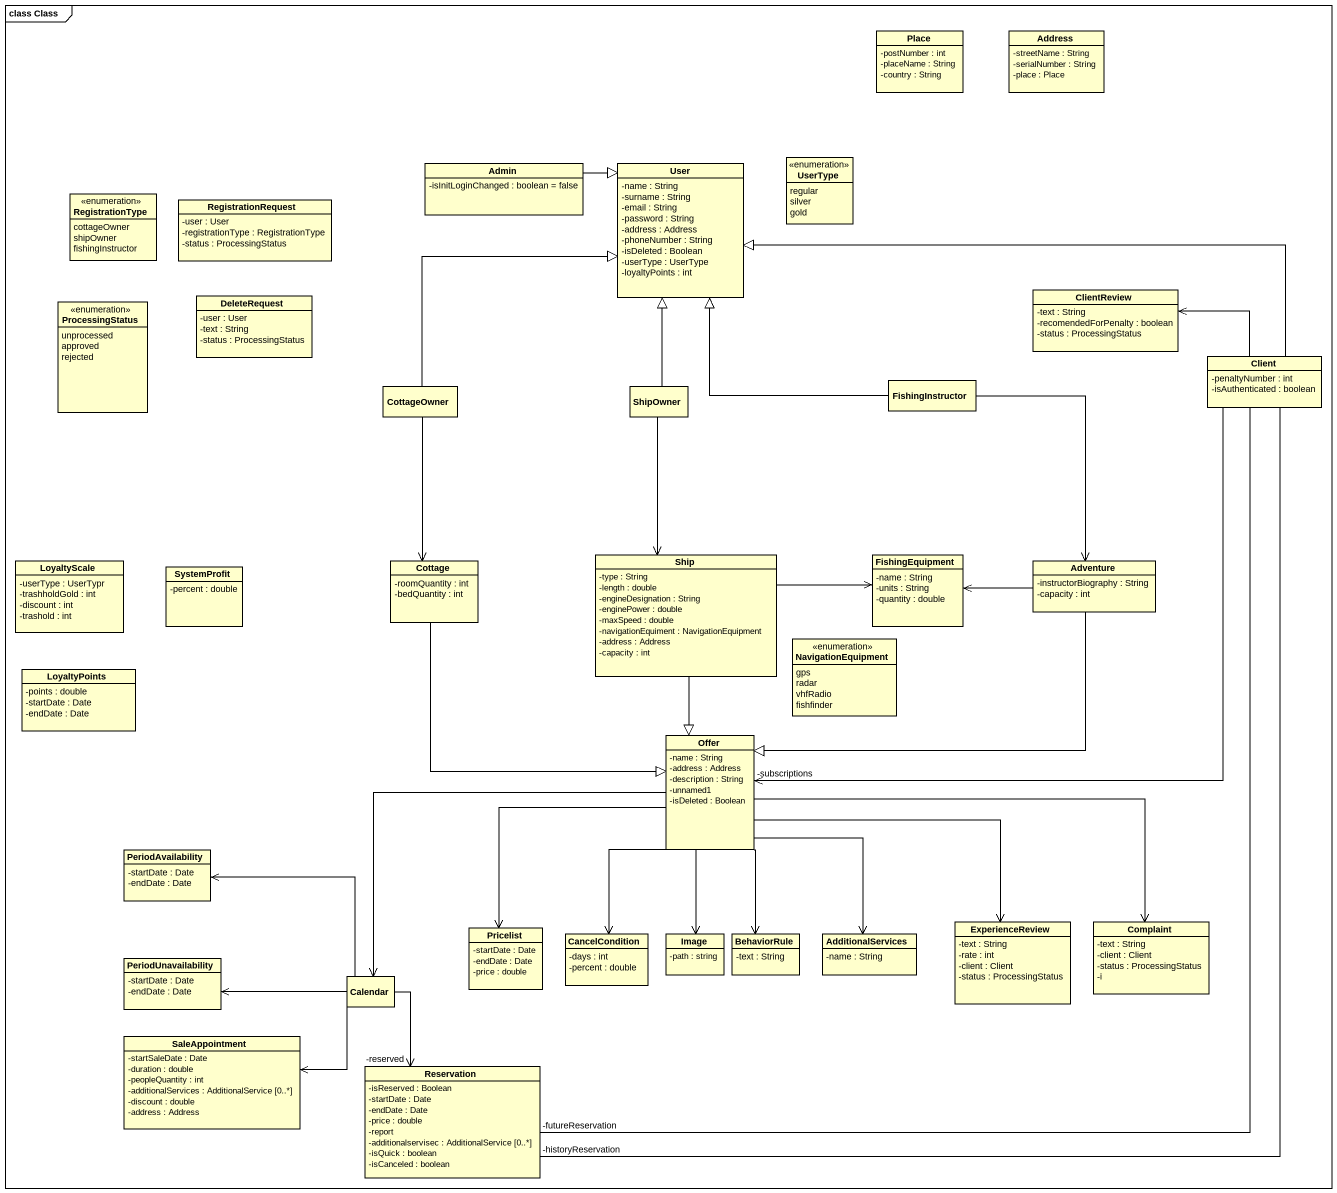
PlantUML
@startuml
mainframe class Class
hide circle
hide empty members
skinparam classAttributeIconSize 0
class Place {
  -postNumber : int
  -placeName : String
  -country : String
}
class Address {
  -streetName : String
  -serialNumber : String
  -place : Place
}
class Admin {
  -isInitLoginChanged : boolean = false
}
class User {
  -name : String
  -surname : String
  -email : String
  -password : String
  -address : Address
  -phoneNumber : String
  -isDeleted : Boolean
  -userType : UserType
  -loyaltyPoints : int
}
enum UserType {
  regular
  silver
  gold
}
enum RegistrationType {
  cottageOwner
  shipOwner
  fishingInstructor
}
class RegistrationRequest {
  -user : User
  -registrationType : RegistrationType
  -status : ProcessingStatus
}
enum ProcessingStatus {
  unprocessed
  approved
  rejected
}
class DeleteRequest {
  -user : User
  -text : String
  -status : ProcessingStatus
}
class ClientReview {
  -text : String
  -recomendedForPenalty : boolean
  -status : ProcessingStatus
}
class FishingInstructor
class Client {
  -penaltyNumber : int
  -isAuthenticated : boolean
}
class CottageOwner
class ShipOwner
class LoyaltyScale {
  -userType : UserTypr
  -trashholdGold : int
  -discount : int
  -trashold : int
}
class SystemProfit {
  -percent : double
}
class Cottage {
  -roomQuantity : int
  -bedQuantity : int
}
class Ship {
  -type : String
  -length : double
  -engineDesignation : String
  -enginePower : double
  -maxSpeed : double
  -navigationEquiment : NavigationEquipment
  -address : Address
  -capacity : int
}
class FishingEquipment {
  -name : String
  -units : String
  -quantity : double
}
class Adventure {
  -instructorBiography : String
  -capacity : int
}
enum NavigationEquipment {
  gps
  radar
  vhfRadio
  fishfinder
}
class LoyaltyPoints {
  -points : double
  -startDate : Date
  -endDate : Date
}
class Offer {
  -name : String
  -address : Address
  -description : String
  -unnamed1
  -isDeleted : Boolean
}
class PeriodAvailability {
  -startDate : Date
  -endDate : Date
}
class ExperienceReview {
  -text : String
  -rate : int
  -client : Client
  -status : ProcessingStatus
}
class Complaint {
  -text : String
  -client : Client
  -status : ProcessingStatus
  -i
}
class PeriodUnavailability {
  -startDate : Date
  -endDate : Date
}
class Pricelist {
  -startDate : Date
  -endDate : Date
  -price : double
}
class CancelCondition {
  -days : int
  -percent : double
}
class Image {
  -path : string
}
class BehaviorRule {
  -text : String
}
class AdditionalServices {
  -name : String
}
class Calendar
class SaleAppointment {
  -startSaleDate : Date
  -duration : double
  -peopleQuantity : int
  -additionalServices : AdditionalService [0..*]
  -discount : double
  -address : Address
}
class Reservation {
  -isReserved : Boolean
  -startDate : Date
  -endDate : Date
  -price : double
  -report
  -additionalservisec : AdditionalService [0..*]
  -isQuick : boolean
  -isCanceled : boolean
}
Admin -right-|> User
FishingInstructor -up-|> User
FishingInstructor --> Adventure
Client -left-|> User
Client -left-> ClientReview
Client --> "-subscriptions" Offer
Client -- "-futureReservation" Reservation
Client -- "-historyReservation" Reservation
CottageOwner -up-|> User
CottageOwner --> Cottage
ShipOwner -up-|> User
ShipOwner --> Ship
Cottage --|> Offer
Ship -right-> FishingEquipment
Ship --|> Offer
Adventure -left-> FishingEquipment
Adventure -left-|> Offer
Offer -right-> ExperienceReview
Offer -right-> Complaint
Offer --> Pricelist
Offer --> CancelCondition
Offer --> Image
Offer --> BehaviorRule
Offer --> AdditionalServices
Offer -left-> Calendar
Calendar -left-> PeriodAvailability
Calendar -left-> PeriodUnavailability
Calendar -left-> SaleAppointment
Calendar --> "-reserved" Reservation
@enduml
